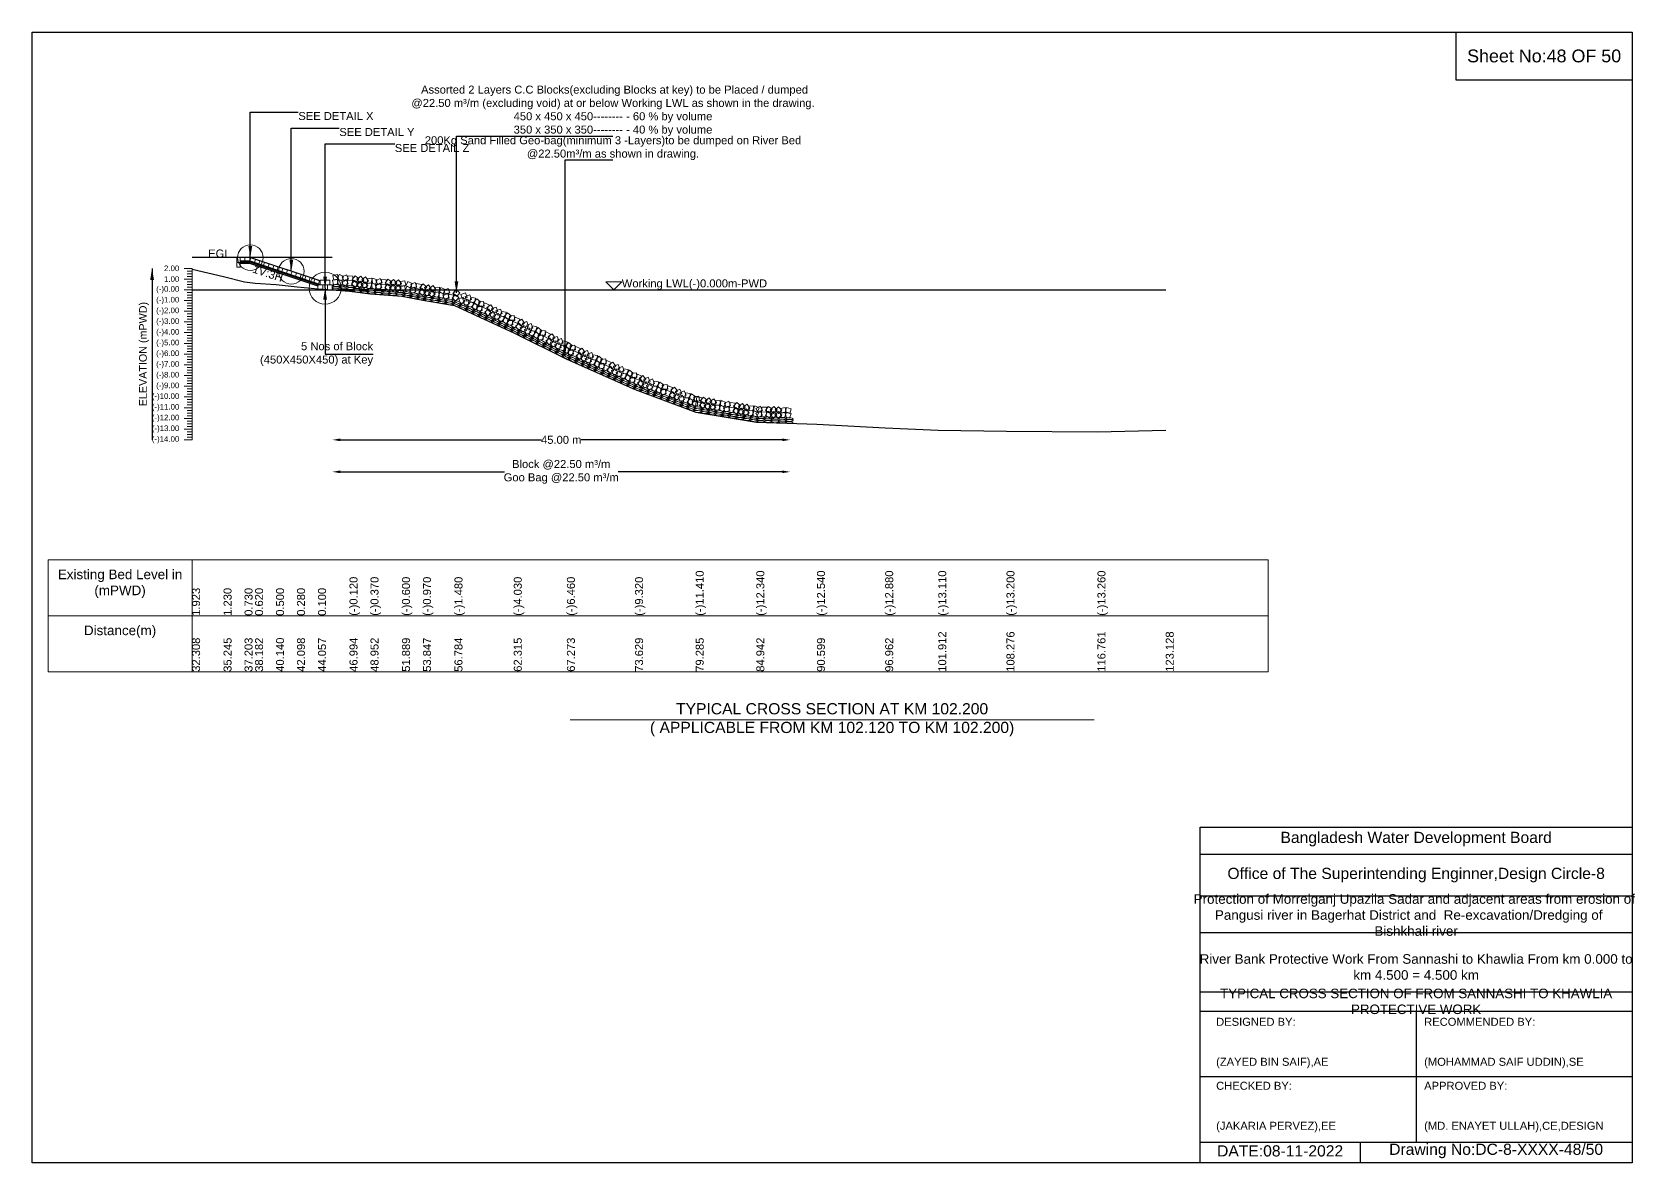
# Model space of a CAD drawing. Header units: inches. Extents: x 89000 to 845017, y -7071 to 0.
# Drawn here: x 805000 to 815017, y -7071 to 0 of the extents above; entities that cross this region are included whole.
import ezdxf

# ---------------------------------------------------------------- set-up
doc = ezdxf.new("R2010")
doc.units = ezdxf.units.IN
doc.header["$LTSCALE"] = 7
doc.header["$MEASUREMENT"] = 0
for name, color, linetype, lineweight in [('Cross section Data Border', 7, 'Continuous', 9), ('Cross Section Labels', 7, 'Continuous', 9), ('Existing_Bed_Level for Xsection', 7, 'Continuous', 25), ('Long Section Labels', 7, 'Continuous', 9)]:
    doc.layers.add(name, color=color, linetype=linetype, lineweight=lineweight)
doc.styles.get("Standard").update_dxf_attribs({"font": 'arial.ttf'})
doc.dimstyles.new('Appron Lebeling Style', dxfattribs={"dimtxt": 50, "dimasz": 50, "dimexe": 0.18, "dimexo": 0.0625, "dimgap": 0.09, "dimtad": 0, "dimtih": 1, "dimtoh": 1, "dimdec": 4, "dimzin": 0, "dimdsep": 46, "dimtxsty": 'Standard', "dimcen": 0.09, "dimse1": 1, "dimse2": 1, "dimadec": 0, "dimazin": 0, "dimtfac": 1, "dimtdec": 4, "dimtofl": 0, "dimtmove": 0, "dimatfit": 3, "dimfxl": 1, "dimtolj": 1, "dimtzin": 0, "dimarcsym": 0})
doc.dimstyles.get("Standard").update_dxf_attribs({"dimtxt": 0.18, "dimasz": 0.18, "dimexe": 0.18, "dimexo": 0.0625, "dimgap": 0.09, "dimtad": 0, "dimtih": 1, "dimtoh": 1, "dimdec": 4, "dimzin": 0, "dimdsep": 46, "dimtxsty": 'Standard', "dimcen": 0.09, "dimadec": 0, "dimazin": 0, "dimtfac": 1, "dimtdec": 4, "dimtofl": 0, "dimtmove": 0, "dimatfit": 3, "dimfxl": 1, "dimtolj": 1, "dimtzin": 0, "dimarcsym": 0})

# ---------------------------------------------------------------- blocks, each defined once
blk = doc.blocks.new('*D87')
at = {"layer": 'Cross Section Labels', "color": 0, "lineweight": -2, "transparency": 16777216}
for p, q in [((806927, -2550), (808184, -2550)), ((809688, -2550), (808431, -2550))]:
    blk.add_line(p, q, dxfattribs=at)
at = {"layer": 'Cross Section Labels', "color": 0, "transparency": 16777216}
for points in [[(806927, -2541), (806927, -2558), (806877, -2550)], [(809688, -2541), (809688, -2558), (809738, -2550)]]:
    blk.add_solid(points, dxfattribs=at)
at = {"layer": 'Defpoints', "color": 0, "transparency": 16777216}
for p in [(806877, -1612), (809738, -2446), (809738, -2550)]:
    blk.add_point(p, dxfattribs=at)
at = {"layer": 'Cross Section Labels', "color": 0, "transparency": 16777216, "insert": (808307, -2550), "char_height": 50, "attachment_point": 5}
blk.add_mtext('\\A1;45.00 m', dxfattribs=at)
blk = doc.blocks.new('*D88')
at = {"layer": 'Cross Section Labels', "color": 0, "lineweight": -2, "transparency": 16777216}
for p, q in [((806927, -2750), (807952, -2750)), ((809688, -2750), (808663, -2750))]:
    blk.add_line(p, q, dxfattribs=at)
at = {"layer": 'Cross Section Labels', "color": 0, "transparency": 16777216}
for points in [[(806927, -2741), (806927, -2758), (806877, -2750)], [(809688, -2741), (809688, -2758), (809738, -2750)]]:
    blk.add_solid(points, dxfattribs=at)
at = {"layer": 'Defpoints', "color": 0, "transparency": 16777216}
for p in [(806877, -1612), (809738, -2446), (809738, -2750)]:
    blk.add_point(p, dxfattribs=at)
at = {"layer": 'Cross Section Labels', "color": 0, "transparency": 16777216, "insert": (808307, -2750), "char_height": 50, "attachment_point": 5}
blk.add_mtext('\\A1;Block @22.50 m³/m ^JGoo Bag @22.50 m³/m ', dxfattribs=at)

msp = doc.modelspace()

# ---------------------------------------------------------------- linework, layer by layer
for points in [[(805000, 0), (815000, 0), (815000, -7071), (805000, -7071)], [(813900, 0), (815000, 0), (815000, -300), (813900, -300)]]:
    msp.add_lwpolyline(points, close=True)
for points in [[(812300, -7071), (812300, -4971), (815000, -4971)], [(812300, -5141), (815000, -5141)], [(812300, -5401), (815000, -5401)], [(812300, -5631), (815000, -5631)], [(812300, -6001), (815000, -6001)], [(812300, -6121), (815000, -6121)], [(813650, -6121), (813650, -6941)], [(812300, -6531), (815000, -6531)], [(812300, -6941), (815000, -6941)], [(813300, -6941), (813300, -7071)]]:
    msp.add_lwpolyline(points)
at = {"layer": 'Cross section Data Border'}
msp.add_lwpolyline([(805100, -3300), (812725.23702, -3300), (812725.23702, -4000), (805100, -4000)], close=True, dxfattribs=at)
for points in [[(806000, -3300), (806000, -4000)], [(805100, -3650), (812725.23702, -3650)]]:
    msp.add_lwpolyline(points, dxfattribs=at)
at = {"layer": 'Cross Section Labels'}
msp.add_lwpolyline([(808635.6064, -1611.58), (808685.6064, -1561.58), (808585.6064, -1561.58)], close=True, dxfattribs=at)
msp.add_lwpolyline([(808362, -4300), (810000, -4300), (811638, -4300)], dxfattribs=at)
for centre, radius in [((806364.0564, -1410.58), 80), ((806620.3314, -1496.005), 80), ((806831.3814, -1601.53), 100)]:
    msp.add_circle(centre, radius, dxfattribs=at)
at = {"layer": 'Existing_Bed_Level for Xsection'}
for points in [[(806876.6064, -1410.58), (806000, -1410.58)], [(806000, -1482.739), (806196.76864, -1529.17), (806327.97825, -1562.67), (806393.58305, -1570.04), (806524.74689, -1578.08), (806655.9565, -1592.82), (806787.1661, -1604.88), (806983.93475, -1619.62), (807115.14435, -1636.37), (807311.913, -1651.78), (807443.1226, -1676.57), (807639.89125, -1710.74), (808010.47205, -1881.59), (808342.66498, -2044.4), (808768.47357, -2236.02), (809147.47615, -2376.05), (809526.47961, -2438.36), (809905.4838, -2451.76), (810331.81566, -2474.54), (810663.49384, -2489.95), (811089.8318, -2495.98), (811658.3442, -2500), (812084.96248, -2489.95)], [(806801.2314, -1556.305), (806367.15079, -1411.61147), (806364.0564, -1410.58), (806360.79462, -1410.58), (806300.49462, -1410.58)], [(806300.49462, -1430.68), (806360.79462, -1430.68), (806801.2314, -1577.49226)], [(806300.49462, -1437.38), (806359.70736, -1437.38), (806791.85736, -1581.43)], [(806300.49462, -1444.08), (806358.6201, -1444.08), (806786.1564, -1586.5921)], [(806000, -1611.58), (812084.96248, -1611.58)]]:
    msp.add_lwpolyline(points, dxfattribs=at)
at = {"layer": 'Long Section Labels'}
for points in [[(806000, -1477.58), (805950, -1477.58)], [(806000, -1494.33), (805970, -1494.33)], [(806000, -2549.58), (806000, -2482.58), (806000, -2415.58), (806000, -2348.58), (806000, -2281.58), (806000, -2214.58), (806000, -2147.58), (806000, -2080.58), (806000, -2013.58), (806000, -1946.58), (806000, -1879.58), (806000, -1812.58), (806000, -1745.58), (806000, -1678.58), (806000, -1611.58), (806000, -1544.58), (806000, -1477.58)], [(806000, -1544.58), (805950, -1544.58)], [(806000, -1511.08), (805970, -1511.08)], [(806000, -1527.83), (805970, -1527.83)], [(806000, -1561.33), (805970, -1561.33)], [(806000, -1578.08), (805970, -1578.08)], [(806000, -1594.83), (805970, -1594.83)], [(806000, -1611.58), (805950, -1611.58)], [(806000, -1678.58), (805950, -1678.58)], [(806000, -1628.33), (805970, -1628.33)], [(806000, -1645.08), (805970, -1645.08)], [(806000, -1661.83), (805970, -1661.83)], [(806000, -1695.33), (805970, -1695.33)], [(806000, -1745.58), (805950, -1745.58)], [(806000, -1712.08), (805970, -1712.08)], [(806000, -1728.83), (805970, -1728.83)], [(806000, -1762.33), (805970, -1762.33)], [(806000, -1779.08), (805970, -1779.08)], [(806000, -1795.83), (805970, -1795.83)], [(806000, -1812.58), (805950, -1812.58)], [(806000, -1879.58), (805950, -1879.58)], [(806000, -1829.33), (805970, -1829.33)], [(806000, -1846.08), (805970, -1846.08)], [(806000, -1862.83), (805970, -1862.83)], [(806000, -1896.33), (805970, -1896.33)], [(806000, -1946.58), (805950, -1946.58)], [(806000, -1913.08), (805970, -1913.08)], [(806000, -1929.83), (805970, -1929.83)], [(806000, -1963.33), (805970, -1963.33)], [(806000, -1980.08), (805970, -1980.08)], [(806000, -1996.83), (805970, -1996.83)], [(806000, -2013.58), (805950, -2013.58)], [(806000, -2080.58), (805950, -2080.58)], [(806000, -2030.33), (805970, -2030.33)], [(806000, -2047.08), (805970, -2047.08)], [(806000, -2063.83), (805970, -2063.83)], [(806000, -2097.33), (805970, -2097.33)], [(806000, -2147.58), (805950, -2147.58)], [(806000, -2114.08), (805970, -2114.08)], [(806000, -2130.83), (805970, -2130.83)], [(806000, -2164.33), (805970, -2164.33)], [(806000, -2181.08), (805970, -2181.08)], [(806000, -2197.83), (805970, -2197.83)], [(806000, -2214.58), (805950, -2214.58)], [(806000, -2281.58), (805950, -2281.58)], [(806000, -2231.33), (805970, -2231.33)], [(806000, -2248.08), (805970, -2248.08)], [(806000, -2264.83), (805970, -2264.83)], [(806000, -2298.33), (805970, -2298.33)], [(806000, -2348.58), (805950, -2348.58)], [(806000, -2315.08), (805970, -2315.08)], [(806000, -2331.83), (805970, -2331.83)], [(806000, -2365.33), (805970, -2365.33)], [(806000, -2382.08), (805970, -2382.08)], [(806000, -2398.83), (805970, -2398.83)], [(806000, -2415.58), (805950, -2415.58)], [(806000, -2482.58), (805950, -2482.58)], [(806000, -2432.33), (805970, -2432.33)], [(806000, -2449.08), (805970, -2449.08)], [(806000, -2465.83), (805970, -2465.83)], [(806000, -2499.33), (805970, -2499.33)], [(806000, -2549.58), (805950, -2549.58)], [(806000, -2516.08), (805970, -2516.08)], [(806000, -2532.83), (805970, -2532.83)]]:
    msp.add_lwpolyline(points, dxfattribs=at)
for points in [[(806300.49462, -1410.58), (806280.39462, -1410.58), (806280.39462, -1440.73), (806300.49462, -1440.73)], [(806300.49462, -1440.73), (806280.39462, -1440.73), (806280.39462, -1470.88), (806300.49462, -1470.88)], [(806330.64462, -1410.58), (806300.49462, -1410.58), (806300.49462, -1430.68), (806330.64462, -1430.68)], [(806360.79462, -1410.58), (806330.64462, -1410.58), (806330.64462, -1430.68), (806360.79462, -1430.68)], [(806395.7536, -1421.14573), (806367.15079, -1411.61147), (806360.79462, -1430.68), (806389.39742, -1440.21427)], [(806424.3564, -1430.68), (806395.7536, -1421.14573), (806389.39742, -1440.21427), (806418.00022, -1449.74853)], [(806452.9592, -1440.21427), (806424.3564, -1430.68), (806418.00022, -1449.74853), (806446.60302, -1459.2828)], [(806481.562, -1449.74853), (806452.9592, -1440.21427), (806446.60302, -1459.2828), (806475.20582, -1468.81707)], [(806510.1648, -1459.2828), (806481.562, -1449.74853), (806475.20582, -1468.81707), (806503.80862, -1478.35134)], [(806538.7676, -1468.81707), (806510.1648, -1459.2828), (806503.80862, -1478.35134), (806532.41142, -1487.8856)], [(806567.3704, -1478.35134), (806538.7676, -1468.81707), (806532.41142, -1487.8856), (806561.01423, -1497.41987)], [(806595.97321, -1487.8856), (806567.3704, -1478.35134), (806561.01423, -1497.41987), (806589.61703, -1506.95414)], [(806624.57601, -1497.41987), (806595.97321, -1487.8856), (806589.61703, -1506.95414), (806618.21983, -1516.4884)], [(806653.17881, -1506.95414), (806624.57601, -1497.41987), (806618.21983, -1516.4884), (806646.82263, -1526.02267)], [(806681.78161, -1516.4884), (806653.17881, -1506.95414), (806646.82263, -1526.02267), (806675.42543, -1535.55694)], [(806710.38441, -1526.02267), (806681.78161, -1516.4884), (806675.42543, -1535.55694), (806704.02823, -1545.09121)], [(806738.98721, -1535.55694), (806710.38441, -1526.02267), (806704.02823, -1545.09121), (806732.63103, -1554.62547)], [(806767.59001, -1545.09121), (806738.98721, -1535.55694), (806732.63103, -1554.62547), (806761.23384, -1564.15974)], [(806796.19282, -1554.62547), (806767.59001, -1545.09121), (806761.23384, -1564.15974), (806789.83664, -1573.69401)], [(806816.3064, -1581.43), (806786.1564, -1581.43), (806786.1564, -1611.58), (806816.3064, -1611.58)], [(806831.3814, -1551.28), (806801.2314, -1551.28), (806801.2314, -1581.43), (806831.3814, -1581.43)], [(806846.4564, -1581.43), (806816.3064, -1581.43), (806816.3064, -1611.58), (806846.4564, -1611.58)], [(806861.5314, -1551.28), (806831.3814, -1551.28), (806831.3814, -1581.43), (806861.5314, -1581.43)], [(806876.6064, -1581.43), (806846.4564, -1581.43), (806846.4564, -1611.58), (806876.6064, -1611.58)], [(806907.32345, -1545.98114), (806877.70036, -1551.59319), (806883.3124, -1581.21628), (806912.93549, -1575.60423)], [(806909.57569, -1515.91538), (806879.9526, -1521.52742), (806885.56464, -1551.15052), (806915.18773, -1545.53847)], [(806944.59327, -1556.60415), (806916.1369, -1546.64136), (806906.1741, -1575.09774), (806934.63048, -1585.06053)], [(806946.84551, -1526.53839), (806918.38913, -1516.5756), (806908.42634, -1545.03198), (806936.88271, -1554.99477)], [(806962.50222, -1547.98429), (806935.33056, -1561.05041), (806948.39668, -1588.22207), (806975.56834, -1575.15595)], [(806964.75445, -1517.91853), (806937.58279, -1530.98465), (806950.64891, -1558.15631), (806977.82057, -1545.09019)], [(807001.67421, -1556.44865), (806971.60845, -1554.19642), (806969.35621, -1584.26218), (806999.42197, -1586.51441)], [(807003.92644, -1526.38289), (806973.86068, -1524.13066), (806971.60845, -1554.19642), (807001.67421, -1556.44865)], [(807039.1149, -1571.44452), (807015.11246, -1553.19883), (806996.86677, -1577.20128), (807020.86921, -1595.44697)], [(807042.93282, -1541.53723), (807018.93037, -1523.29154), (807000.68468, -1547.29399), (807024.68713, -1565.53968)], [(807050.60622, -1556.99424), (807026.75155, -1575.43272), (807045.19003, -1599.28739), (807069.0447, -1580.84891)], [(807054.42413, -1527.08695), (807030.56947, -1545.52543), (807049.00795, -1569.3801), (807072.86261, -1550.94162)], [(807098.95414, -1584.64998), (807080.49667, -1560.81001), (807056.65669, -1579.26748), (807075.11416, -1603.10745)], [(807102.77205, -1554.74269), (807084.31458, -1530.90272), (807060.47461, -1549.36019), (807078.93208, -1573.20016)], [(807120.62111, -1568.80949), (807090.74555, -1572.86824), (807094.8043, -1602.7438), (807124.67986, -1598.68505)], [(807124.43903, -1538.9022), (807094.56347, -1542.96095), (807098.62221, -1572.83651), (807128.49777, -1568.77776)], [(807154.55153, -1579.37184), (807126.12904, -1569.31278), (807116.06998, -1597.73526), (807144.49246, -1607.79433)], [(807156.90552, -1549.31388), (807128.48304, -1539.25481), (807118.42397, -1567.6773), (807146.84646, -1577.73636)], [(807172.48955, -1570.81265), (807145.27381, -1583.78672), (807158.24788, -1611.00245), (807185.46361, -1598.02839)], [(807174.84355, -1540.75469), (807147.62781, -1553.72875), (807160.60188, -1580.94449), (807187.81761, -1567.97042)], [(807211.63266, -1579.40957), (807181.5747, -1577.05557), (807179.2207, -1607.11353), (807209.27866, -1609.46753)], [(807213.98666, -1549.3516), (807183.92869, -1546.9976), (807181.5747, -1577.05557), (807211.63266, -1579.40957)], [(807246.44309, -1591.70982), (807221.57891, -1574.6571), (807204.52619, -1599.52128), (807229.39037, -1616.574)], [(807248.79709, -1561.65186), (807223.93291, -1544.59914), (807206.88019, -1569.46331), (807231.74437, -1586.51603)], [(807257.2156, -1576.71602), (807234.28908, -1596.29656), (807253.86961, -1619.22307), (807276.79613, -1599.64254)], [(807259.5696, -1546.65806), (807236.64308, -1566.23859), (807256.22361, -1589.16511), (807279.15013, -1569.58458)], [(807306.85542, -1601.97961), (807287.25664, -1579.0687), (807264.34572, -1598.66748), (807283.9445, -1621.5784)], [(807309.20942, -1571.92165), (807289.61063, -1549.01073), (807266.69972, -1568.60952), (807286.2985, -1591.52043)], [(807327.72363, -1585.10072), (807298.08171, -1590.61245), (807303.59344, -1620.25437), (807333.23536, -1614.74264)], [(807330.07763, -1555.04276), (807300.43571, -1560.55449), (807305.94744, -1590.19641), (807335.58936, -1584.68468)], [(807370.70574, -1601.92729), (807343.54066, -1588.84748), (807330.46086, -1616.01256), (807357.62593, -1629.09236)], [(807376.30308, -1572.30142), (807349.13801, -1559.22161), (807336.0582, -1586.38668), (807363.22327, -1599.46649)], [(807389.46564, -1595.36235), (807361.00424, -1605.3108), (807370.9527, -1633.77219), (807399.41409, -1623.82374)], [(807395.06298, -1565.73648), (807366.60159, -1575.68493), (807376.55004, -1604.14632), (807405.01143, -1594.19787)], [(807427.44665, -1608.15035), (807397.82077, -1602.55301), (807392.22343, -1632.17888), (807421.8493, -1637.77622)], [(807433.04399, -1578.52448), (807403.41812, -1572.92713), (807397.82077, -1602.55301), (807427.44665, -1608.15035)], [(807466.31652, -1594.5245), (807443.44667, -1574.87782), (807423.79998, -1597.74767), (807446.66984, -1617.39436)], [(807477.2297, -1580.27132), (807452.57026, -1597.61879), (807469.91773, -1622.27822), (807494.57717, -1604.93076)], [(807524.2855, -1610.07255), (807506.9184, -1585.42693), (807482.27278, -1602.79403), (807499.63988, -1627.43965)], [(807546.64267, -1595.22209), (807516.61485, -1597.9337), (807519.32646, -1627.96152), (807549.35428, -1625.24991)], [(807582.70605, -1609.41082), (807555.35048, -1596.73426), (807542.67392, -1624.08983), (807570.02949, -1636.76639)], [(807601.3668, -1602.5691), (807573.05567, -1612.93745), (807583.42403, -1641.24858), (807611.73515, -1630.88022)], [(807460.71918, -1624.15037), (807437.84933, -1604.50369), (807418.20264, -1627.37354), (807441.07249, -1647.02023)], [(807472.07118, -1609.97674), (807447.41175, -1627.32421), (807464.75921, -1651.98365), (807489.41865, -1634.63618)], [(807519.12698, -1639.77797), (807501.75988, -1615.13235), (807477.11427, -1632.49945), (807494.48136, -1657.14507)], [(807541.48415, -1624.92752), (807511.45633, -1627.63913), (807514.16794, -1657.66694), (807544.19576, -1654.95533)], [(807577.54754, -1639.11624), (807550.19197, -1626.43968), (807537.5154, -1653.79525), (807564.87098, -1666.47181)], [(807596.20828, -1632.27452), (807567.89716, -1642.64288), (807578.26551, -1670.954), (807606.57663, -1660.58565)], [(807634.37429, -1644.49933), (807604.66886, -1639.34081), (807599.51035, -1669.04623), (807629.21577, -1674.20475)], [(807639.53281, -1614.7939), (807609.82738, -1609.63538), (807604.66886, -1639.34081), (807634.37429, -1644.49933)], [(807667.87985, -1660.00544), (807644.72189, -1640.69919), (807625.41564, -1663.85715), (807648.57359, -1683.1634)], [(807673.03837, -1630.30002), (807649.88041, -1610.99377), (807630.57415, -1634.15172), (807653.73211, -1653.45798)], [(807695.28459, -1658.57567), (807666.99374, -1668.99922), (807677.41728, -1697.29007), (807705.70813, -1686.86653)], [(807707.90778, -1631.19544), (807679.61693, -1641.61898), (807690.04048, -1669.90983), (807718.33133, -1659.48629)], [(807733.09548, -1699.4743), (807722.64941, -1671.19176), (807694.36687, -1681.63783), (807704.81294, -1709.92037)], [(807745.71867, -1672.09406), (807735.27261, -1643.81152), (807706.99006, -1654.25759), (807717.43613, -1682.54013)], [(807758.51942, -1690.87184), (807728.80399, -1685.77126), (807723.70341, -1715.48668), (807753.41883, -1720.58726)], [(807771.14261, -1663.4916), (807741.42718, -1658.39102), (807736.3266, -1688.10644), (807766.04203, -1693.20703)], [(807789.72192, -1713.85643), (807766.54563, -1694.57219), (807747.26138, -1717.74848), (807770.43767, -1737.03272)], [(807802.34511, -1686.4762), (807779.16882, -1667.19195), (807759.88458, -1690.36824), (807783.06087, -1709.65248)], [(807822.13763, -1684.66273), (807792.1124, -1687.40287), (807794.85254, -1717.42809), (807824.87776, -1714.68796)], [(807855.87704, -1706.29009), (807828.4968, -1693.66689), (807815.8736, -1721.04713), (807843.25384, -1733.67032)], [(807809.51443, -1712.04297), (807779.48921, -1714.7831), (807782.22934, -1744.80833), (807812.25457, -1742.0682)], [(807843.25384, -1733.67032), (807815.8736, -1721.04713), (807803.25041, -1748.42737), (807830.63065, -1761.05056)], [(807871.64578, -1757.27033), (807854.23065, -1732.65863), (807829.61895, -1750.07375), (807847.03408, -1774.68545)], [(807884.26897, -1729.89009), (807866.85385, -1705.27839), (807842.24215, -1722.69351), (807859.65727, -1747.30522)], [(807886.94626, -1746.93804), (807858.65541, -1757.36158), (807869.07895, -1785.65243), (807897.3698, -1775.22889)], [(807899.56945, -1719.5578), (807871.2786, -1729.98134), (807881.70214, -1758.27219), (807909.99299, -1747.84865)], [(807924.75715, -1787.83667), (807914.31108, -1759.55413), (807886.02854, -1770.00019), (807896.4746, -1798.28273)], [(807937.38034, -1760.45643), (807926.93427, -1732.17389), (807898.65173, -1742.61995), (807909.0978, -1770.9025)], [(807950.18108, -1779.2342), (807920.46566, -1774.13362), (807915.36508, -1803.84905), (807945.0805, -1808.94963)], [(807962.80428, -1751.85396), (807933.08885, -1746.75338), (807927.98827, -1776.46881), (807957.7037, -1781.56939)], [(807981.38359, -1802.2188), (807958.2073, -1782.93455), (807938.92305, -1806.11084), (807962.09934, -1825.39509)], [(807994.00678, -1774.83856), (807970.83049, -1755.55431), (807951.54625, -1778.7306), (807974.72253, -1798.01485)], [(808001.1761, -1800.40534), (807971.15088, -1803.14547), (807973.89101, -1833.17069), (808003.91624, -1830.43056)], [(808013.7993, -1773.0251), (807983.77407, -1775.76523), (807986.51421, -1805.79046), (808016.53943, -1803.05032)], [(808047.53871, -1794.65245), (808020.15847, -1782.02925), (808007.53527, -1809.40949), (808034.91551, -1822.03269)], [(808077.41388, -1819.82218), (808060.58715, -1794.80451), (808035.56948, -1811.63123), (808052.39621, -1836.64891)], [(808034.91551, -1822.03269), (808007.53527, -1809.40949), (807994.91208, -1836.78973), (808022.29232, -1849.41293)], [(808064.14509, -1846.89545), (808047.31836, -1821.87778), (808022.30069, -1838.7045), (808039.12742, -1863.72217)], [(808079.68623, -1836.92881), (808051.1562, -1846.67869), (808060.90608, -1875.20872), (808089.43611, -1865.45884)], [(808092.95502, -1809.85555), (808064.42499, -1819.60543), (808074.17487, -1848.13545), (808102.7049, -1838.38557)], [(808116.51685, -1878.71238), (808106.74425, -1850.19013), (808078.222, -1859.96273), (808087.99459, -1888.48498)], [(808129.78564, -1851.63912), (808120.01304, -1823.11686), (808091.49079, -1832.88946), (808101.26338, -1861.41171)], [(808142.13759, -1870.7151), (808112.55144, -1864.91144), (808106.74779, -1894.49759), (808136.33393, -1900.30125)], [(808155.40638, -1843.64183), (808125.82023, -1837.83818), (808120.01658, -1867.42432), (808149.60272, -1873.22798)], [(808172.78639, -1894.433), (808150.07382, -1874.6047), (808130.24552, -1897.31727), (808152.95809, -1917.14557)], [(808186.05518, -1867.35973), (808163.34261, -1847.53143), (808143.51431, -1870.24401), (808166.22688, -1890.07231)], [(808192.61634, -1893.08929), (808162.53459, -1895.11681), (808164.5621, -1925.19856), (808194.64385, -1923.17104)], [(808205.88513, -1866.01603), (808175.80338, -1868.04354), (808177.83089, -1898.12529), (808207.91264, -1896.09778)], [(808225.83351, -1915.51048), (808198.76025, -1902.24169), (808185.49146, -1929.31495), (808212.56472, -1942.58374)], [(808239.1023, -1888.43721), (808212.02904, -1875.16842), (808198.76025, -1902.24169), (808225.83351, -1915.51048)], [(808266.92674, -1912.70371), (808250.10001, -1887.68604), (808225.08234, -1904.51277), (808241.90907, -1929.53044)], [(808282.46788, -1902.73708), (808253.93785, -1912.48696), (808263.68773, -1941.01698), (808292.21776, -1931.2671)], [(808253.65795, -1939.77698), (808236.83122, -1914.75931), (808211.81355, -1931.58603), (808228.64028, -1956.6037)], [(808269.19909, -1929.81034), (808240.66906, -1939.56022), (808250.41894, -1968.09025), (808278.94897, -1958.34037)], [(808306.0297, -1971.59391), (808296.25711, -1943.07166), (808267.73486, -1952.84426), (808277.50745, -1981.36651)], [(808319.29849, -1944.52065), (808309.5259, -1915.9984), (808281.00365, -1925.77099), (808290.77624, -1954.29324)], [(808331.65045, -1963.59663), (808302.0643, -1957.79297), (808296.26065, -1987.37912), (808325.84679, -1993.18278)], [(808344.91924, -1936.52336), (808315.33309, -1930.71971), (808309.52944, -1960.30586), (808339.11558, -1966.10951)], [(808362.29925, -1987.31453), (808339.58668, -1967.48623), (808319.75837, -1990.1988), (808342.47095, -2010.0271)], [(808375.56804, -1960.24126), (808352.85547, -1940.41296), (808333.02716, -1963.12554), (808355.73974, -1982.95384)], [(808380.1897, -1984.70671), (808350.19073, -1987.72071), (808353.20473, -2017.71969), (808383.2037, -2014.70569)], [(808392.56252, -1957.21243), (808362.56355, -1960.22643), (808365.57755, -1990.2254), (808395.57652, -1987.2114)], [(808414.12505, -2006.02529), (808386.63077, -1993.65247), (808374.25794, -2021.14675), (808401.75223, -2033.51958)], [(808426.49788, -1978.53101), (808399.00359, -1966.15818), (808386.63077, -1993.65247), (808414.12505, -2006.02529)], [(808455.10398, -2001.87096), (808437.465, -1977.41919), (808413.01323, -1995.05817), (808430.65222, -2019.50994)], [(808470.30954, -1991.39948), (808442.11498, -2002.08074), (808452.79624, -2030.2753), (808480.9908, -2019.59404)], [(808442.73116, -2029.36524), (808425.09217, -2004.91348), (808400.64041, -2022.55246), (808418.27939, -2047.00422)], [(808457.93672, -2018.89376), (808429.74216, -2029.57502), (808440.42342, -2057.76958), (808468.61798, -2047.08832)], [(808496.11923, -2059.44566), (808485.41552, -2031.25962), (808457.22948, -2041.96333), (808467.93319, -2070.14937)], [(808508.49205, -2031.95138), (808497.78834, -2003.76533), (808469.6023, -2014.46905), (808480.30601, -2042.65509)], [(808521.46361, -2050.61156), (808491.70288, -2045.78235), (808486.87366, -2075.54308), (808516.6344, -2080.3723)], [(808533.83644, -2023.11728), (808504.0757, -2018.28806), (808499.24649, -2048.04879), (808529.00722, -2052.87801)], [(808552.87455, -2073.31048), (808529.52326, -2054.23852), (808510.4513, -2077.58981), (808533.80259, -2096.66177)], [(808565.24737, -2045.8162), (808541.89608, -2026.74424), (808522.82412, -2050.09553), (808546.17541, -2069.16749)], [(808572.64969, -2071.31648), (808542.65072, -2074.33049), (808545.66472, -2104.32946), (808575.66369, -2101.31546)], [(808585.02252, -2043.8222), (808555.02355, -2046.8362), (808558.03755, -2076.83517), (808588.03652, -2073.82117)], [(808606.58505, -2092.63506), (808579.09076, -2080.26224), (808566.71794, -2107.75653), (808594.21222, -2120.12935)], [(808618.95787, -2065.14078), (808591.46359, -2052.76796), (808579.09076, -2080.26224), (808606.58505, -2092.63506)], [(808635.19115, -2115.97501), (808617.55217, -2091.52325), (808593.10041, -2109.16223), (808610.73939, -2133.61399)], [(808647.56398, -2088.48073), (808629.925, -2064.02896), (808605.47323, -2081.66794), (808623.11221, -2106.11971)], [(808662.76954, -2078.00925), (808634.57498, -2088.69051), (808645.25624, -2116.88507), (808673.4508, -2106.20381)], [(808700.95205, -2118.56115), (808690.24834, -2090.37511), (808662.0623, -2101.07882), (808672.76601, -2129.26486)], [(808650.39671, -2105.50353), (808622.20215, -2116.1848), (808632.88342, -2144.37935), (808661.07797, -2133.69809)], [(808688.57923, -2146.05544), (808677.87552, -2117.86939), (808649.68947, -2128.5731), (808660.39318, -2156.75915)], [(808713.92361, -2137.22133), (808684.16288, -2132.39212), (808679.33366, -2162.15285), (808709.09439, -2166.98207)], [(808726.29643, -2109.72705), (808696.5357, -2104.89783), (808691.70648, -2134.65857), (808721.46722, -2139.48778)], [(808745.33455, -2159.92025), (808721.98325, -2140.84829), (808702.91129, -2164.19958), (808726.26259, -2183.27154)], [(808757.70737, -2132.42597), (808734.35608, -2113.35401), (808715.28412, -2136.7053), (808738.63541, -2155.77726)], [(808765.10969, -2157.92626), (808735.11072, -2160.94026), (808738.12472, -2190.93923), (808768.12369, -2187.92523)], [(808777.48251, -2130.43197), (808747.48354, -2133.44597), (808750.49754, -2163.44494), (808780.49651, -2160.43094)], [(808799.04504, -2179.24484), (808771.55076, -2166.87201), (808759.17793, -2194.3663), (808786.67222, -2206.73912)], [(808811.41787, -2151.75055), (808783.92358, -2139.37773), (808771.55076, -2166.87201), (808799.04504, -2179.24484)], [(808825.20691, -2198.58703), (808805.92517, -2175.40865), (808782.7468, -2194.69039), (808802.02854, -2217.86877)], [(808835.65604, -2170.30562), (808816.3743, -2147.12724), (808793.19593, -2166.40898), (808812.47767, -2189.58736)], [(808839.65488, -2187.0928), (808812.26323, -2199.69123), (808824.86166, -2227.08287), (808852.2533, -2214.48445)], [(808850.104, -2158.81139), (808822.71236, -2171.40982), (808835.31078, -2198.80146), (808862.70243, -2186.20304)], [(808880.5406, -2224.91765), (808867.92036, -2197.53605), (808840.53876, -2210.15628), (808853.15899, -2237.53788)], [(808890.98972, -2196.63624), (808878.36949, -2169.25464), (808850.98789, -2181.87487), (808863.60812, -2209.25647)], [(808915.66523, -2186.07696), (808885.6425, -2183.30967), (808882.8752, -2213.3324), (808912.89794, -2216.09969)], [(808948.56543, -2206.55779), (808923.95561, -2189.14), (808906.53783, -2213.74982), (808931.14765, -2231.16761)], [(808968.1562, -2203.20607), (808938.43618, -2208.27977), (808943.50988, -2237.9998), (808973.22991, -2232.9261)], [(808905.2161, -2214.35837), (808875.19337, -2211.59108), (808872.42608, -2241.61381), (808902.44881, -2244.38111)], [(808938.11631, -2234.8392), (808913.50649, -2217.42142), (808896.0887, -2242.03124), (808920.69852, -2259.44902)], [(808957.70708, -2231.48748), (808927.98705, -2236.56118), (808933.06075, -2266.28121), (808962.78078, -2261.20751)], [(808993.03059, -2250.41733), (808964.74918, -2239.9682), (808954.30006, -2268.24962), (808982.58147, -2278.69874)], [(809003.47972, -2222.13592), (808975.19831, -2211.68679), (808964.74918, -2239.9682), (808993.03059, -2250.41733)], [(809023.17679, -2271.73092), (809003.89505, -2248.55254), (808980.71668, -2267.83428), (808999.99842, -2291.01266)], [(809033.62592, -2243.44951), (809014.34418, -2220.27113), (808991.16581, -2239.55287), (809010.44755, -2262.73125)], [(809037.62476, -2260.23669), (809010.23311, -2272.83512), (809022.83154, -2300.22676), (809050.22318, -2287.62834)], [(809048.07389, -2231.95528), (809020.68224, -2244.55371), (809033.28067, -2271.94535), (809060.67231, -2259.34693)], [(809078.51048, -2298.06154), (809065.89025, -2270.67994), (809038.50864, -2283.30017), (809051.12887, -2310.68177)], [(809088.95961, -2269.78013), (809076.33937, -2242.39852), (809048.95777, -2255.01876), (809061.578, -2282.40036)], [(809103.18598, -2287.50226), (809073.16325, -2284.73497), (809070.39596, -2314.7577), (809100.41869, -2317.52499)], [(809113.63511, -2259.22085), (809083.61238, -2256.45356), (809080.84509, -2286.47629), (809110.86782, -2289.24358)], [(809136.08619, -2307.98309), (809111.47637, -2290.56531), (809094.05858, -2315.17512), (809118.6684, -2332.59291)], [(809146.53531, -2279.70168), (809121.92549, -2262.28389), (809104.50771, -2286.89371), (809129.11753, -2304.3115)], [(809166.12609, -2276.34996), (809136.40606, -2281.42366), (809141.47976, -2311.14369), (809171.19979, -2306.06999)], [(809185.13763, -2286.50353), (809155.38701, -2281.61238), (809150.49587, -2311.363), (809180.24648, -2316.25415)], [(809218.78129, -2301.70768), (809195.45064, -2282.61048), (809176.35344, -2305.94114), (809199.68409, -2325.03834)], [(809230.78492, -2287.68007), (809206.2825, -2305.24862), (809223.85104, -2329.75104), (809248.35347, -2312.18249)], [(809278.10684, -2317.05689), (809260.51878, -2292.56846), (809236.03036, -2310.15652), (809253.61841, -2334.64494)], [(809300.32954, -2302.00596), (809270.32733, -2304.98752), (809273.30889, -2334.98973), (809303.3111, -2332.00817)], [(809336.51908, -2315.86976), (809309.05061, -2303.43974), (809296.62059, -2330.90822), (809324.08906, -2343.33824)], [(809155.67696, -2304.63137), (809125.95693, -2309.70507), (809131.03063, -2339.4251), (809160.75066, -2334.3514)], [(809180.24648, -2316.25415), (809150.49587, -2311.363), (809145.60472, -2341.11362), (809175.35534, -2346.00476)], [(809213.89015, -2331.4583), (809190.55949, -2312.3611), (809171.46229, -2335.69176), (809194.79295, -2354.78895)], [(809225.89377, -2317.43069), (809201.39135, -2334.99923), (809218.9599, -2359.50166), (809243.46232, -2341.93311)], [(809273.21569, -2346.8075), (809255.62764, -2322.31908), (809231.13922, -2339.90713), (809248.72727, -2364.39556)], [(809295.4384, -2331.75658), (809265.43618, -2334.73814), (809268.41774, -2364.74035), (809298.41996, -2361.75879)], [(809331.62793, -2345.62038), (809304.15946, -2333.19036), (809291.72944, -2360.65883), (809319.19791, -2373.08885)], [(809350.22639, -2338.61111), (809322.00966, -2349.23367), (809332.63222, -2377.4504), (809360.84895, -2366.82784)], [(809355.11753, -2308.86049), (809326.90081, -2319.48305), (809337.52336, -2347.69978), (809365.74009, -2337.07722)], [(809388.5008, -2350.49216), (809358.75019, -2345.60102), (809353.85904, -2375.35163), (809383.60966, -2380.24278)], [(809393.39195, -2320.74155), (809363.64133, -2315.8504), (809358.75019, -2345.60102), (809388.5008, -2350.49216)], [(809422.14446, -2365.69631), (809398.81381, -2346.59912), (809379.71661, -2369.92977), (809403.04727, -2389.02697)], [(809427.03561, -2335.9457), (809403.70495, -2316.8485), (809384.60776, -2340.17916), (809407.93841, -2359.27635)], [(809434.14809, -2351.6687), (809409.64567, -2369.23725), (809427.21422, -2393.73967), (809451.71664, -2376.17113)], [(809439.03924, -2321.91809), (809414.53682, -2339.48663), (809432.10536, -2363.98906), (809456.60778, -2346.42051)], [(809481.47001, -2381.04552), (809463.88196, -2356.55709), (809439.39353, -2374.14515), (809456.98159, -2398.63357)], [(809486.36115, -2351.2949), (809468.7731, -2326.80648), (809444.28468, -2344.39453), (809461.87273, -2368.88295)], [(809503.69271, -2365.99459), (809473.6905, -2368.97615), (809476.67206, -2398.97837), (809506.67428, -2395.9968)], [(809508.58386, -2336.24397), (809478.58165, -2339.22554), (809481.56321, -2369.22775), (809511.56542, -2366.24619)], [(809539.88225, -2379.8584), (809512.41378, -2367.42838), (809499.98376, -2394.89685), (809527.45223, -2407.32687)], [(809544.7734, -2350.10778), (809517.30492, -2337.67776), (809504.8749, -2365.14623), (809532.34338, -2377.57625)], [(809549.8836, -2369.30931), (809523.24812, -2383.43636), (809537.37517, -2410.07184), (809564.01065, -2395.94479)], [(809550.94891, -2339.17813), (809524.31343, -2353.30519), (809538.44048, -2379.94067), (809565.07597, -2365.81362)], [(809589.3588, -2376.22296), (809559.22763, -2375.15764), (809558.16232, -2405.28882), (809588.29349, -2406.35413)], [(809590.42411, -2346.09178), (809560.29294, -2345.02647), (809559.22763, -2375.15764), (809589.3588, -2376.22296)], [(809624.6638, -2387.02199), (809599.09253, -2371.04913), (809583.11966, -2396.6204), (809608.69094, -2412.59327)], [(809625.72912, -2356.89082), (809600.15784, -2340.91796), (809584.18498, -2366.48923), (809609.75625, -2382.4621)], [(809634.78468, -2371.58086), (809612.71725, -2392.12474), (809633.26113, -2414.19217), (809655.32856, -2393.64828)], [(809635.84999, -2341.44968), (809613.78256, -2361.99357), (809634.32645, -2384.06099), (809656.39387, -2363.51711)], [(809685.46034, -2394.69663), (809664.89889, -2372.64557), (809642.84782, -2393.20702), (809663.40927, -2415.25808)], [(809686.52565, -2364.56546), (809665.9642, -2342.51439), (809643.91314, -2363.07584), (809664.47459, -2385.1269)], [(809705.58697, -2376.94001), (809676.20813, -2383.71542), (809682.98353, -2413.09426), (809712.36238, -2406.31886)], [(809706.65229, -2346.80884), (809677.27344, -2353.58424), (809684.04885, -2382.96308), (809713.42769, -2376.18768)], [(809743.24658, -2386.08561), (809714.41959, -2377.2523), (809705.58628, -2406.07928), (809734.41326, -2414.9126)], [(809744.31189, -2355.95444), (809715.48491, -2347.12112), (809706.65159, -2375.94811), (809735.47857, -2384.78142)]]:
    msp.add_lwpolyline(points, close=True, dxfattribs=at)
for centre, major_axis in [((806899.26712, -1607.56657), (22.2353, -1.66565)), ((806900.11796, -1596.20839), (22.2353, -1.66565)), ((806900.96881, -1584.85021), (22.2353, -1.66565)), ((806944.58856, -1599.5397), (22.2353, -1.66565)), ((806945.43941, -1588.18152), (22.2353, -1.66565)), ((806989.9261, -1603.16119), (22.1181, -2.82356)), ((806991.36842, -1591.86288), (22.1181, -2.82356)), ((807034.1623, -1608.80831), (22.1181, -2.82356)), ((807035.60463, -1597.51001), (22.1181, -2.82356)), ((807079.84083, -1603.15713), (22.1181, -2.82356)), ((807122.72129, -1608.4012), (22.22953, -1.74091)), ((806943.73772, -1610.89787), (22.2353, -1.66565)), ((806988.48378, -1614.4595), (22.1181, -2.82356)), ((807032.71998, -1620.10662), (22.1181, -2.82356)), ((807076.95619, -1625.75374), (22.1181, -2.82356)), ((807078.39851, -1614.45544), (22.1181, -2.82356)), ((807120.94271, -1631.11166), (22.22953, -1.74091)), ((807121.832, -1619.75643), (22.22953, -1.74091)), ((807165.40178, -1634.59349), (22.22953, -1.74091)), ((807166.29107, -1623.23826), (22.22953, -1.74091)), ((807167.18036, -1611.88303), (22.22953, -1.74091)), ((807209.86085, -1638.07532), (22.22953, -1.74091)), ((807210.75014, -1626.72008), (22.22953, -1.74091)), ((807211.63943, -1615.36485), (22.22953, -1.74091)), ((807254.31992, -1641.55714), (22.22953, -1.74091)), ((807255.20921, -1630.20191), (22.22953, -1.74091)), ((807256.09849, -1618.84668), (22.22953, -1.74091)), ((807298.77899, -1645.03897), (22.22953, -1.74091)), ((807299.66827, -1633.68374), (22.22953, -1.74091)), ((807300.55756, -1622.32851), (22.22953, -1.74091)), ((807343.40677, -1651.9345), (21.90998, -4.13955)), ((807345.52132, -1640.74251), (21.90998, -4.13955)), ((807347.63587, -1629.55051), (21.90998, -4.13955)), ((807387.22672, -1660.2136), (21.90998, -4.13955)), ((807389.34128, -1649.0216), (21.90998, -4.13955)), ((807391.45583, -1637.8296), (21.90998, -4.13955)), ((807431.04668, -1668.49269), (21.90998, -4.13955)), ((807433.16123, -1657.30069), (21.90998, -4.13955)), ((807435.27578, -1646.1087), (21.90998, -4.13955)), ((807474.86615, -1676.30222), (21.96881, -3.81501)), ((807476.81492, -1665.08017), (21.96881, -3.81501)), ((807478.76369, -1653.85812), (21.96881, -3.81501)), ((807518.80377, -1683.93223), (21.96881, -3.81501)), ((807520.75254, -1672.71019), (21.96881, -3.81501)), ((807522.70132, -1661.48814), (21.96881, -3.81501)), ((807562.74139, -1691.56225), (21.96881, -3.81501)), ((807564.69016, -1680.34021), (21.96881, -3.81501)), ((807566.63894, -1669.11816), (21.96881, -3.81501)), ((807606.67901, -1699.19227), (21.96881, -3.81501)), ((807608.62779, -1687.97022), (21.96881, -3.81501)), ((807610.57656, -1676.74818), (21.96881, -3.81501)), ((807651.26337, -1709.71183), (20.24921, -9.33555)), ((807656.03214, -1699.36818), (20.24921, -9.33555)), ((807660.8009, -1689.02453), (20.24921, -9.33555)), ((807701.29931, -1707.69564), (20.24921, -9.33555)), ((807691.76179, -1728.38293), (20.24921, -9.33555)), ((807696.53055, -1718.03929), (20.24921, -9.33555)), ((807732.2602, -1747.05404), (20.24921, -9.33555)), ((807737.02897, -1736.7104), (20.24921, -9.33555)), ((807741.79773, -1726.36675), (20.24921, -9.33555)), ((807772.75862, -1765.72515), (20.24921, -9.33555)), ((807777.52738, -1755.3815), (20.24921, -9.33555)), ((807782.29614, -1745.03786), (20.24921, -9.33555)), ((807813.25703, -1784.39626), (20.24921, -9.33555)), ((807818.02579, -1774.05261), (20.24921, -9.33555)), ((807822.79456, -1763.70897), (20.24921, -9.33555)), ((807853.75545, -1803.06737), (20.24921, -9.33555)), ((807858.52421, -1792.72372), (20.24921, -9.33555)), ((807863.29297, -1782.38007), (20.24921, -9.33555)), ((807899.02262, -1811.39483), (20.24921, -9.33555)), ((807903.79139, -1801.05118), (20.24921, -9.33555)), ((807894.25386, -1821.73847), (20.24921, -9.33555)), ((807934.75228, -1840.40958), (20.24921, -9.33555)), ((807939.52104, -1830.06594), (20.24921, -9.33555)), ((807944.2898, -1819.72229), (20.24921, -9.33555)), ((807975.25069, -1859.08069), (20.24921, -9.33555)), ((807980.01945, -1848.73704), (20.24921, -9.33555)), ((807984.78822, -1838.3934), (20.24921, -9.33555)), ((808015.83862, -1877.87799), (20.02218, -9.81301)), ((808020.85127, -1867.65031), (20.02218, -9.81301)), ((808025.86393, -1857.42263), (20.02218, -9.81301)), ((808055.88299, -1897.504), (20.02218, -9.81301)), ((808060.89564, -1887.27632), (20.02218, -9.81301)), ((808065.9083, -1877.04865), (20.02218, -9.81301)), ((808100.94001, -1906.90234), (20.02218, -9.81301)), ((808105.95266, -1896.67466), (20.02218, -9.81301)), ((808095.92736, -1917.13002), (20.02218, -9.81301)), ((808135.97172, -1936.75603), (20.02218, -9.81301)), ((808140.98438, -1926.52835), (20.02218, -9.81301)), ((808145.99703, -1916.30068), (20.02218, -9.81301)), ((808176.01609, -1956.38205), (20.02218, -9.81301)), ((808181.02875, -1946.15437), (20.02218, -9.81301)), ((808186.0414, -1935.92669), (20.02218, -9.81301)), ((808216.06046, -1976.00806), (20.02218, -9.81301)), ((808221.07311, -1965.78038), (20.02218, -9.81301)), ((808226.08577, -1955.55271), (20.02218, -9.81301)), ((808256.10483, -1995.63408), (20.02218, -9.81301)), ((808261.11748, -1985.4064), (20.02218, -9.81301)), ((808266.13014, -1975.17872), (20.02218, -9.81301)), ((808296.1492, -2015.26009), (20.02218, -9.81301)), ((808301.16185, -2005.03241), (20.02218, -9.81301)), ((808306.1745, -1994.80474), (20.02218, -9.81301)), ((808346.21887, -2014.43075), (20.02218, -9.81301)), ((808336.19356, -2034.88611), (20.02218, -9.81301)), ((808341.20622, -2024.65843), (20.02218, -9.81301)), ((808376.55181, -2053.40447), (20.33355, -9.15039)), ((808381.22599, -2043.01774), (20.33355, -9.15039)), ((808385.90017, -2032.63101), (20.33355, -9.15039)), ((808417.21892, -2071.70526), (20.33355, -9.15039)), ((808421.89309, -2061.31853), (20.33355, -9.15039)), ((808426.56727, -2050.9318), (20.33355, -9.15039)), ((808457.88602, -2090.00604), (20.33355, -9.15039)), ((808462.5602, -2079.61931), (20.33355, -9.15039)), ((808467.23438, -2069.23258), (20.33355, -9.15039)), ((808498.55312, -2108.30682), (20.33355, -9.15039)), ((808503.2273, -2097.92009), (20.33355, -9.15039)), ((808507.90148, -2087.53336), (20.33355, -9.15039)), ((808548.56858, -2105.83414), (20.33355, -9.15039)), ((808539.22022, -2126.6076), (20.33355, -9.15039)), ((808543.8944, -2116.22087), (20.33355, -9.15039)), ((808579.88733, -2144.90838), (20.33355, -9.15039)), ((808584.56151, -2134.52165), (20.33355, -9.15039)), ((808589.23568, -2124.13492), (20.33355, -9.15039)), ((808620.55443, -2163.20917), (20.33355, -9.15039)), ((808625.22861, -2152.82244), (20.33355, -9.15039)), ((808629.90279, -2142.43571), (20.33355, -9.15039)), ((808661.22153, -2181.50995), (20.33355, -9.15039)), ((808665.89571, -2171.12322), (20.33355, -9.15039)), ((808670.56989, -2160.73649), (20.33355, -9.15039)), ((808701.88864, -2199.81073), (20.33355, -9.15039)), ((808706.56281, -2189.424), (20.33355, -9.15039)), ((808711.23699, -2179.03727), (20.33355, -9.15039)), ((808747.22992, -2207.72478), (20.33355, -9.15039)), ((808751.90409, -2197.33805), (20.33355, -9.15039)), ((808791.10972, -2214.02699), (20.91568, -7.72771)), ((808742.55574, -2218.11151), (20.33355, -9.15039)), ((808783.21482, -2235.39517), (20.91568, -7.72771)), ((808787.16227, -2224.71108), (20.91568, -7.72771)), ((808825.04617, -2250.85059), (20.91568, -7.72771)), ((808828.99362, -2240.1665), (20.91568, -7.72771)), ((808832.94107, -2229.48241), (20.91568, -7.72771)), ((808866.87752, -2266.30601), (20.91568, -7.72771)), ((808870.82497, -2255.62192), (20.91568, -7.72771)), ((808874.77242, -2244.93783), (20.91568, -7.72771)), ((808908.70887, -2281.76143), (20.91568, -7.72771)), ((808912.65632, -2271.07734), (20.91568, -7.72771)), ((808916.60377, -2260.39325), (20.91568, -7.72771)), ((808950.54022, -2297.21685), (20.91568, -7.72771)), ((808954.48767, -2286.53276), (20.91568, -7.72771)), ((808958.43512, -2275.84867), (20.91568, -7.72771)), ((808992.37157, -2312.67227), (20.91568, -7.72771)), ((808996.31902, -2301.98818), (20.91568, -7.72771)), ((809000.26647, -2291.30409), (20.91568, -7.72771)), ((809042.09782, -2306.75951), (20.91568, -7.72771)), ((809034.20292, -2328.12769), (20.91568, -7.72771)), ((809038.15037, -2317.4436), (20.91568, -7.72771)), ((809076.03427, -2343.58311), (20.91568, -7.72771)), ((809079.98172, -2332.89902), (20.91568, -7.72771)), ((809083.92917, -2322.21493), (20.91568, -7.72771)), ((809117.86562, -2359.03853), (20.91568, -7.72771)), ((809121.81307, -2348.35444), (20.91568, -7.72771)), ((809125.76052, -2337.67035), (20.91568, -7.72771)), ((809159.17946, -2372.20263), (22.00223, -3.61727)), ((809161.02723, -2360.96351), (22.00223, -3.61727)), ((809162.87499, -2349.72439), (22.00223, -3.61727)), ((809203.18393, -2379.43718), (22.00223, -3.61727)), ((809205.0317, -2368.19805), (22.00223, -3.61727)), ((809206.87946, -2356.95893), (22.00223, -3.61727)), ((809247.1884, -2386.67172), (22.00223, -3.61727)), ((809249.03616, -2375.4326), (22.00223, -3.61727)), ((809250.88393, -2364.19348), (22.00223, -3.61727)), ((809291.19287, -2393.90627), (22.00223, -3.61727)), ((809293.04063, -2382.66715), (22.00223, -3.61727)), ((809294.8884, -2371.42803), (22.00223, -3.61727)), ((809335.19733, -2401.14082), (22.00223, -3.61727)), ((809337.0451, -2389.9017), (22.00223, -3.61727)), ((809338.89287, -2378.66257), (22.00223, -3.61727)), ((809379.2018, -2408.37536), (22.00223, -3.61727)), ((809381.04957, -2397.13624), (22.00223, -3.61727)), ((809382.89733, -2385.89712), (22.00223, -3.61727)), ((809425.05404, -2404.37079), (22.00223, -3.61727)), ((809426.9018, -2393.13167), (22.00223, -3.61727)), ((809469.0585, -2411.60534), (22.00223, -3.61727)), ((809470.90627, -2400.36622), (22.00223, -3.61727)), ((809514.91074, -2407.60076), (22.00223, -3.61727)), ((809423.20627, -2415.60991), (22.00223, -3.61727)), ((809467.21074, -2422.84446), (22.00223, -3.61727)), ((809511.21521, -2430.07901), (22.00223, -3.61727)), ((809513.06297, -2418.83988), (22.00223, -3.61727)), ((809554.85283, -2433.6646), (22.28368, -0.78786)), ((809555.25528, -2422.28171), (22.28368, -0.78786)), ((809555.65773, -2410.89882), (22.28368, -0.78786)), ((809599.42018, -2435.24031), (22.28368, -0.78786)), ((809599.82263, -2423.85743), (22.28368, -0.78786)), ((809600.22508, -2412.47454), (22.28368, -0.78786)), ((809643.98753, -2436.81603), (22.28368, -0.78786)), ((809644.38999, -2425.43314), (22.28368, -0.78786)), ((809644.79244, -2414.05025), (22.28368, -0.78786)), ((809688.55489, -2438.39174), (22.28368, -0.78786)), ((809688.95734, -2427.00886), (22.28368, -0.78786)), ((809689.35979, -2415.62597), (22.28368, -0.78786)), ((809733.12224, -2439.96746), (22.28368, -0.78786)), ((809733.52469, -2428.58457), (22.28368, -0.78786)), ((809733.92714, -2417.20168), (22.28368, -0.78786))]:
    msp.add_ellipse(centre, major_axis=major_axis, ratio=0.255, dxfattribs=at)

# ---------------------------------------------------------------- texts
at = {"attachment_point": 5}
for s, insert, char_height in [('Sheet No:48 OF 50', (814450, -150), 80), ('Bangladesh Water Development Board', (813650, -5046), 70), ('Office of The Superintending Enginner,Design Circle-8', (813650, -5271), 70)]:
    msp.add_mtext(s, dxfattribs=dict(at, insert=insert, char_height=char_height))
for s, insert, char_height, width, attachment_point in [('Protection of Morrelganj Upazila Sadar and adjacent areas from erosion of  Pangusi river in Bagerhat District and  Re-excavation/Dredging of     Bishkhali river', (813650, -5521), 60, 2800, 5), ('River Bank Protective Work From Sannashi to Khawlia From km 0.000 to km 4.500 = 4.500 km', (813650, -5846), 60, 2700, 5), ('TYPICAL CROSS SECTION OF FROM SANNASHI TO KHAWLIA PROTECTIVE WORK', (813650, -6061), 59.5765532, 2800, 5), ('DESIGNED BY:^J^J^J(ZAYED BIN SAIF),AE', (812400, -6321), 50, 1400, 4), ('RECOMMENDED BY:^J^J^J(MOHAMMAD SAIF UDDIN),SE', (813700, -6321), 50, 1400, 4), ('CHECKED BY:^J^J^J(JAKARIA PERVEZ),EE', (812400, -6721), 50, 1400, 4), ('APPROVED BY:^J^J^J(MD. ENAYET ULLAH),CE,DESIGN', (813700, -6721), 50, 1400, 4), ('DATE:08-11-2022', (812800, -6996), 70, 1400, 5), ('Drawing No:DC-8-XXXX-48/50', (814150, -6996), 70, 2200, 5)]:
    msp.add_mtext(s, dxfattribs=dict(insert=insert, char_height=char_height, width=width, attachment_point=attachment_point))
at = {"layer": 'Cross section Data Border', "char_height": 60, "width": 800, "attachment_point": 5}
for s, insert in [('Existing Bed Level in (mPWD)', (805550, -3450)), ('Distance(m)', (805550, -3750))]:
    msp.add_mtext(s, dxfattribs=dict(at, insert=insert))
at = {"layer": 'Cross Section Labels'}
for s, insert, char_height, attachment_point in [(' Assorted 2 Layers C.C Blocks(excluding Blocks at key) to be Placed / dumped^J@22.50 m³/m (excluding void) at or below Working LWL as shown in the drawing.^J450 x 450 x 450-------- - 60 % by volume^J350 x 350 x 350-------- - 40 % by volume', (808630.74851, -650), 50, 8), ('SEE DETAIL X', (806664.0564, -500), 50, 1), ('SEE DETAIL Y', (806920.3314, -600), 50, 1), ('SEE DETAIL Z', (807267.0564, -700), 50, 1), ('200Kg Sand Filled Geo-bag(minimum 3 -Layers)to be dumped on River Bed^J@22.50m³/m as shown in drawing.', (808630.74851, -800), 50, 8), ('EGL', (806240.19462, -1410.58), 50, 9), ('Working LWL(-)0.000m-PWD', (808685.6064, -1611.58), 50, 7), ('5 Nos of Block ^J(450X450X450) at Key', (807131.3814, -2013.58), 50, 6), ('TYPICAL CROSS SECTION AT KM 102.200^J( APPLICABLE FROM KM 102.120 TO KM 102.200)', (810000, -4300), 70, 5)]:
    msp.add_mtext(s, dxfattribs=dict(at, insert=insert, char_height=char_height, attachment_point=attachment_point))
at = {"layer": 'Cross Section Labels', "insert": (806481.60027, -1485.07339), "char_height": 50, "attachment_point": 2, "rotation": 341.565051177}
msp.add_mtext('1V:3H', dxfattribs=at)
at = {"layer": 'Long Section Labels', "char_height": 35, "attachment_point": 6}
for s, insert in [('2.00', (805920, -1477.58)), ('(-)0.00', (805920, -1611.58)), ('1.00', (805920, -1544.58)), ('(-)1.00', (805920, -1678.58)), ('(-)2.00', (805920, -1745.58)), ('(-)3.00', (805920, -1812.58)), ('(-)4.00', (805920, -1879.58)), ('(-)5.00', (805920, -1946.58)), ('(-)6.00', (805920, -2013.58)), ('(-)7.00', (805920, -2080.58)), ('(-)8.00', (805920, -2147.58)), ('(-)9.00', (805920, -2214.58)), ('(-)10.00', (805920, -2281.58)), ('(-)11.00', (805920, -2348.58)), ('(-)12.00', (805920, -2415.58)), ('(-)13.00', (805920, -2482.58)), ('(-)14.00', (805920, -2549.58))]:
    msp.add_mtext(s, dxfattribs=dict(at, insert=insert))
at = {"layer": 'Long Section Labels', "rotation": 90}
for s, insert, char_height, attachment_point in [('ELEVATION (mPWD)', (805700, -2013.58), 48, 5), ('(-)11.410', (809147.47615, -3650), 50, 1), ('(-)12.340', (809526.47961, -3650), 50, 1), ('(-)12.540', (809905.4838, -3650), 50, 1), ('(-)12.880', (810331.81566, -3650), 50, 1), ('(-)13.110', (810663.49384, -3650), 50, 1), ('(-)13.110', (810663.49384, -3650), 50, 1), ('(-)13.200', (811089.8318, -3650), 50, 1), ('(-)13.260', (811658.3442, -3650), 50, 1), ('1.923', (806000, -3650), 50, 1), ('1.230', (806196.76864, -3650), 50, 1), ('0.730', (806327.97825, -3650), 50, 1), ('0.620', (806393.58305, -3650), 50, 1), ('0.500', (806524.74689, -3650), 50, 1), ('0.280', (806655.9565, -3650), 50, 1), ('0.100', (806787.1661, -3650), 50, 1), ('(-)0.120', (806983.93475, -3650), 50, 1), ('(-)0.370', (807115.14435, -3650), 50, 1), ('(-)0.600', (807311.913, -3650), 50, 1), ('(-)0.970', (807443.1226, -3650), 50, 1), ('(-)1.480', (807639.89125, -3650), 50, 1), ('(-)4.030', (808010.47205, -3650), 50, 1), ('(-)6.460', (808342.66498, -3650), 50, 1), ('(-)9.320', (808768.47357, -3650), 50, 1), ('32.308', (806000, -4000), 50, 1), ('35.245', (806196.76864, -4000), 50, 1), ('37.203', (806327.97825, -4000), 50, 1), ('38.182', (806393.58305, -4000), 50, 1), ('40.140', (806524.74689, -4000), 50, 1), ('42.098', (806655.9565, -4000), 50, 1), ('44.057', (806787.1661, -4000), 50, 1), ('46.994', (806983.93475, -4000), 50, 1), ('48.952', (807115.14435, -4000), 50, 1), ('51.889', (807311.913, -4000), 50, 1), ('53.847', (807443.1226, -4000), 50, 1), ('56.784', (807639.89125, -4000), 50, 1), ('62.315', (808010.47205, -4000), 50, 1), ('67.273', (808342.66498, -4000), 50, 1), ('73.629', (808768.47357, -4000), 50, 1), ('79.285', (809147.47615, -4000), 50, 1), ('84.942', (809526.47961, -4000), 50, 1), ('90.599', (809905.4838, -4000), 50, 1), ('96.962', (810331.81566, -4000), 50, 1), ('101.912', (810663.49384, -4000), 50, 1), ('108.276', (811089.8318, -4000), 50, 1), ('116.761', (811658.3442, -4000), 50, 1), ('123.128', (812084.96248, -4000), 50, 1)]:
    msp.add_mtext(s, dxfattribs=dict(at, insert=insert, char_height=char_height, attachment_point=attachment_point))

# ---------------------------------------------------------------- dimensions: what is measured, and where the dimension line sits
at = {"layer": 'Cross Section Labels'}
for base, text, picture, middle in [((809737.742, -2549.58), '45.00 m', '*D87', (808307.1742, -2549.58)), ((809737.742, -2749.58), 'Block @22.50 m³/m ^JGoo Bag @22.50 m³/m ', '*D88', (808307.1742, -2749.58))]:
    dim = msp.add_linear_dim(base=base, p1=(806876.6064, -1611.58), p2=(809737.742, -2445.82935), text=text, dimstyle='Appron Lebeling Style', dxfattribs=at)
    dim.commit()
    dim.dimension.update_dxf_attribs({"geometry": picture, "text_midpoint": middle})

# ---------------------------------------------------------------- leaders
at = {"layer": 'Cross Section Labels', "annotation_type": 0, "has_hookline": 1}
for points, hookline_direction, text_width in [([(806364.0564, -1410.58), (806364.0564, -500), (806663.9664, -500)], 0, 466.13233), ([(806620.3314, -1496.005), (806620.3314, -600), (806920.2414, -600)], 0, 466.03001), ([(806831.3814, -1601.53), (806831.3814, -700), (807266.9664, -700)], 0, 460.91405), ([(807652.24645, -1629.69101), (807652.24645, -650), (808630.65851, -650)], 0, 2510.77763), ([(808330.74851, -2026.14385), (808330.74851, -800), (808630.65851, -800)], 0, 2345.7367), ([(806831.3814, -1601.53), (806831.3814, -2013.58), (807131.4714, -2013.58)], 1, 701.90996)]:
    msp.add_leader(points, dimstyle='Standard', override={"dimasz": 72}, dxfattribs=dict(at, hookline_direction=hookline_direction, text_width=text_width))
at = {"layer": 'Long Section Labels'}
msp.add_leader([(805750, -1477.58), (805750, -2549.58)], dimstyle='Standard', override={"dimasz": 72}, dxfattribs=at)

doc.saveas('drawing.dxf')
